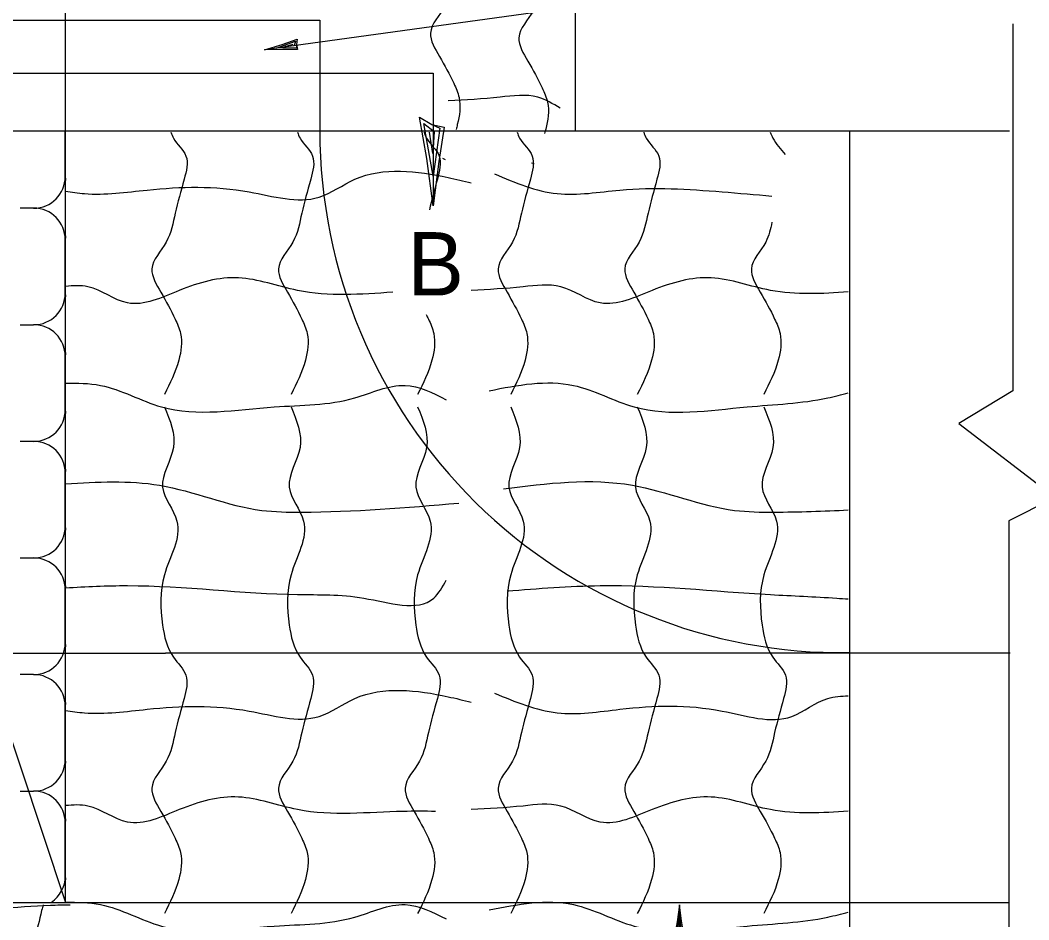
# Model space of a CAD drawing. Extents: x 0 to 2.83, y -0.08 to 1.83.
# Drawn here: x 2.1838 to 2.4494, y 0.9575 to 1.1943 of the extents above; entities that cross this region are included whole.
import ezdxf

# ---------------------------------------------------------------- set-up
doc = ezdxf.new("R2010")
doc.units = 0
for name, color, linetype in [('RD_Pr_Roadway_Dimensions', 7, 'Continuous'), ('RD_Pr_Roadway_Notes', 7, 'Continuous'), ('SH_General_Details', 7, 'Continuous')]:
    doc.layers.add(name, color=color, linetype=linetype)

msp = doc.modelspace()

# ---------------------------------------------------------------- linework, layer by layer
at = {"layer": 'RD_Pr_Roadway_Dimensions'}
msp.add_line((2.357412802544047, 0.9614372553827859), (2.357412802544047, 0.8132089220481611), dxfattribs=at)
msp.add_lwpolyline([(2.357301135884036, 0.9537855887214339), (2.358442802534808, 0.9540422553817428), (2.357951135880311, 0.9572772553960479), (2.357412802544047, 0.9614372553827859), (2.356802802549113, 0.9569955887200928), (2.3561194692118064, 0.9531039220492041), (2.357301135884036, 0.9537855887214339), (2.3580561358792678, 0.9541272553997732), (2.357406135883738, 0.9586422553854681), (2.356539469209124, 0.9537072553830839), (2.357511135882695, 0.9544355887177086), (2.3573794692022694, 0.956508922060082), (2.357077802545388, 0.9545139220553137)], dxfattribs=at)
at = {"layer": 'RD_Pr_Roadway_Notes'}
msp.add_line((2.4342050725882842, 1.2121614690425493), (2.2481144692165747, 1.1864389220672347), dxfattribs=at)
msp.add_lwpolyline([(2.2565774739844695, 1.187848500430832), (2.2568250002926185, 1.1865520393649733), (2.2529922476870907, 1.186548843602339), (2.2481144692165747, 1.1864389220672347), (2.252769033259709, 1.1878554721275962), (2.2567808241313294, 1.1892621123592055), (2.2565774739844695, 1.187848500430832), (2.256547857171853, 1.1869636554519332), (2.251221351650168, 1.186915035764376), (2.2563049601180447, 1.1886987389924621), (2.2559516581362082, 1.1875095411139227), (2.253580589996089, 1.187304704387734), (2.2556597638992564, 1.187972001890341)], dxfattribs=at)
at = {"layer": 'SH_General_Details'}
for p, q in [((2.329954469210465, 1.4729322553875541), (2.329954469210465, 1.1651789220573998)), ((2.1957678025430036, 1.1942555887299275), (2.1957678025430036, 1.4062655887203908)), ((1.9480894692210449, 1.1942555887299275), (2.262711135870774, 1.1942555887299275)), ((2.1957678025430036, 1.1651789220573998), (2.1957678025430036, 1.1942555887299275)), ((2.262711135870774, 1.1942555887299275), (2.262711135870774, 1.1651789220573998)), ((2.4451328025525405, 1.193285588721434), (2.4451328025525405, 1.0966955887275434)), ((1.9182478025419607, 1.1803405887285865), (2.292552802549113, 1.1803405887285865)), ((2.292552802549113, 1.1803405887285865), (2.292552802549113, 1.1453889220553137)), ((1.9480894692210449, 1.1651789220573998), (2.262711135870774, 1.1651789220573998)), ((2.128089469221045, 1.1651789220573998), (2.1957678025430036, 0.962102255384127)), ((2.1957061358755423, 1.1651789220573998), (2.1957061358755423, 1.1531189220550155)), ((2.1957061358755423, 1.1531189220550155), (2.1957061358755423, 1.1651789220573998)), ((2.1957678025430036, 0.962102255384127), (2.1957678025430036, 1.1651789220573998)), ((2.262711135870774, 1.1651789220573998), (2.4442828025488152, 1.1651789220573998)), ((2.4021278025371924, 1.1651789220573998), (2.4021278025371924, 0.8138022553923226)), ((2.2957678025430037, 1.157478922049204), (2.2951411358779263, 1.157835588733355)), ((2.3191678025392783, 1.1564522553878522), (2.3184228025538816, 1.1566205887200929)), ((2.1873728025419608, 1.144785588721434), (2.1838228025501563, 1.144785588721434)), ((2.1873728025419608, 1.144785588721434), (2.1838228025501563, 1.144785588721434)), ((2.1957061358755423, 1.1224355887177087), (2.1957061358755423, 1.1364522553878522)), ((2.1957061358755423, 1.1224355887177087), (2.1957061358755423, 1.1364522553878522)), ((2.1957061358755423, 1.1224355887177087), (2.1957061358755423, 1.1364522553878522)), ((2.1838228025501563, 1.1141022553841269), (2.1873728025419608, 1.1141022553841269)), ((2.1838228025501563, 1.1141022553841269), (2.1873728025419608, 1.1141022553841269)), ((2.1957061358755423, 1.1057689220505453), (2.1957061358755423, 1.0917522553997732)), ((2.1957061358755423, 1.0917522553997732), (2.1957061358755423, 1.1057689220505453)), ((2.4451328025525405, 1.0966955887275434), (2.430912802544047, 1.0881589220563568)), ((2.430912802544047, 1.0881589220563568), (2.4563044692141904, 1.0686489220658935)), ((2.1873728025419608, 1.0834189220669366), (2.1838228025501563, 1.0834189220669366)), ((2.1873728025419608, 1.0834189220669366), (2.1838228025501563, 1.0834189220669366)), ((2.1957061358755423, 1.0610689220624663), (2.1957061358755423, 1.0750855887333548)), ((2.1957061358755423, 1.0610689220624663), (2.1957061358755423, 1.0750855887333548)), ((2.1957061358755423, 1.0610689220624663), (2.1957061358755423, 1.0750855887333548)), ((2.4563044692141904, 1.0686489220658935), (2.444116135881652, 1.062547255397091)), ((2.444116135881652, 1.062547255397091), (2.444116135881652, 0.9297322553994751)), ((2.1838228025501563, 1.0527355887296297), (2.1873728025419608, 1.0527355887296297)), ((2.1838228025501563, 1.0527355887296297), (2.1873728025419608, 1.0527355887296297)), ((2.1957061358755423, 1.044402255396048), (2.1957061358755423, 1.0303855887251592)), ((2.1957061358755423, 1.0303855887251592), (2.1957061358755423, 1.044402255396048)), ((1.9874328025443448, 1.0276622553865111), (2.222091135886122, 1.0276622553865111)), ((2.444442802534808, 1.0276622553865111), (2.222091135886122, 1.0276622553865111)), ((2.1873728025419608, 1.0220522553923226), (2.1838228025501563, 1.0220522553923226)), ((2.1873728025419608, 1.0220522553923226), (2.1838228025501563, 1.0220522553923226)), ((2.1957061358755423, 0.9997022553878523), (2.1957061358755423, 1.0137189220587408)), ((2.1957061358755423, 0.9997022553878523), (2.1957061358755423, 1.0137189220587408)), ((2.1957061358755423, 0.9997022553878523), (2.1957061358755423, 1.0137189220587408)), ((2.1838228025501563, 0.9913689220550156), (2.1873728025419608, 0.9913689220550156)), ((2.1838228025501563, 0.9913689220550156), (2.1873728025419608, 0.9913689220550156)), ((2.1957061358755423, 0.9830355887214339), (2.1957061358755423, 0.9690189220505453)), ((2.1957061358755423, 0.9690189220505453), (2.1957061358755423, 0.9830355887214339)), ((1.7660978025464311, 0.9620305887262023), (2.4440228025382353, 0.9620305887262023))]:
    msp.add_line(p, q, dxfattribs=at)
msp.add_lwpolyline([(2.2922394692165744, 1.1668139220672347), (2.2954361358744992, 1.166095588723818), (2.294059469209422, 1.1570372553865111), (2.292552802549113, 1.1453889220553137), (2.2908444692162764, 1.157825588722775), (2.2889311358792677, 1.1687222553888954), (2.2922394692165744, 1.1668139220672347), (2.2943528025416624, 1.165857255399475), (2.292532802548815, 1.1532155887285864), (2.290106135871817, 1.1670339220563568), (2.292827802545388, 1.1649939220550156), (2.2924594692056965, 1.1591889220672347), (2.2916144692165745, 1.1647755887309708)], dxfattribs=at)
for centre, radius, start, end in [((2.4002244944041564, 1.165335656543324), 0.13751597066666663, 180.06536666666668, 270.79264166666667), ((2.187372132824172, 1.1531196715431906), 0.008333333333333331, 270, 360), ((2.2040387994913355, 1.1531196715431906), 0.008333333333333331, 180, 186.97473333333335), ((2.187372132824172, 1.1364530048767723), 0.008333333333333331, 0, 90), ((2.2040387994913355, 1.1364530048767723), 0.008333333333333331, 173.02526666666665, 180), ((2.187372132824172, 1.1224363382058835), 0.008333333333333331, 270, 360), ((2.2040387994913355, 1.1224363382058835), 0.008333333333333331, 180, 186.97473333333335), ((2.187372132824172, 1.1057696715394651), 0.008333333333333331, 0, 90), ((2.2040387994913355, 1.1057696715394651), 0.008333333333333331, 173.02526666666665, 180), ((2.187372132824172, 1.0917530048886932), 0.008333333333333331, 270, 360), ((2.2040387994913355, 1.0917530048886932), 0.008333333333333331, 180, 186.97473333333335), ((2.187372132824172, 1.0750863382222748), 0.008333333333333331, 0, 90), ((2.2040387994913355, 1.0750863382222748), 0.008333333333333331, 173.02526666666665, 180), ((2.187372132824172, 1.061069671551386), 0.008333333333333331, 270, 360), ((2.2040387994913355, 1.061069671551386), 0.008333333333333331, 180, 186.97473333333335), ((2.187372132824172, 1.044403004884968), 0.008333333333333331, 0, 90), ((2.2040387994913355, 1.044403004884968), 0.008333333333333331, 173.02526666666665, 180), ((2.187372132824172, 1.0303863382140792), 0.008333333333333331, 270, 360), ((2.2040387994913355, 1.0303863382140792), 0.008333333333333331, 180, 186.97473333333335), ((2.187372132824172, 1.0137196715476608), 0.008333333333333331, 0, 90), ((2.2040387994913355, 1.0137196715476608), 0.008333333333333331, 173.02526666666665, 180), ((2.187372132824172, 0.9997030048767722), 0.008333333333333331, 270, 360), ((2.2040387994913355, 0.9997030048767722), 0.008333333333333331, 180, 186.97473333333335), ((2.187372132824172, 0.983036338210354), 0.008333333333333331, 0, 90), ((2.2040387994913355, 0.983036338210354), 0.008333333333333331, 173.02526666666665, 180), ((2.187372132824172, 0.9690196715394652), 0.008333333333333331, 303.9012833333333, 360), ((2.2040387994913355, 0.9690196715394652), 0.008333333333333331, 180, 186.97473333333335)]:
    msp.add_arc(centre, radius, start, end, dxfattribs=at)
for points in [[(2.301840975052674, 1.2322281809846556), (2.3003278025453877, 1.2144289220573998), (2.297967802551199, 1.205468922058741), (2.2956144692165745, 1.197922255397091), (2.291841135886122, 1.1908489220539726), (2.294194469220002, 1.1847155887285865), (2.297967802551199, 1.177642255385468), (2.2993811358874634, 1.1738755887153245), (2.298914469209124, 1.1667955887320138), (2.298569469220002, 1.1654989220502472)], [(2.3232890753811195, 1.2331918302970624), (2.3236094692019713, 1.2132139220635092), (2.321249469207038, 1.2042539220648505), (2.318896135873158, 1.196707255383084), (2.3151228025419606, 1.189633922060082), (2.3174761358765856, 1.1835005887153245), (2.321249469207038, 1.1764272553923225), (2.322662802544047, 1.1726605887214339), (2.322196135885079, 1.1655805887180066), (2.321904469218661, 1.1644789220492042)], [(2.3260094692176176, 1.1710622553827859), (2.3200994692115082, 1.17399725538517), (2.3101994692152337, 1.17399725538517), (2.29652613586839, 1.1730505887272453)], [(2.2234978025419605, 1.1647455887200928), (2.224164469209124, 1.1632339220645525), (2.227464469221045, 1.1585139220553136), (2.2269911358816517, 1.1523872553902363), (2.224631135887463, 1.1434272553923226), (2.2222778025535836, 1.1358805887299277), (2.2185044692022693, 1.1288072553875543), (2.2208578025368944, 1.1226739220621682), (2.224631135887463, 1.1156005887190497), (2.2260444692043557, 1.111833922048161), (2.225577802545388, 1.1047539220648503), (2.2218044692141903, 1.0957939220669366)], [(2.2568311358755424, 1.1647455887200928), (2.2574978025419608, 1.1632339220645525), (2.2607978025538817, 1.1585139220553136), (2.2603244692152336, 1.1523872553902363), (2.257964469221045, 1.1434272553923226), (2.2556111358864204, 1.1358805887299277), (2.251837802535851, 1.1288072553875543), (2.254191135869731, 1.1226739220621682), (2.257964469221045, 1.1156005887190497), (2.2593778025371924, 1.111833922048161), (2.2589111358789697, 1.1047539220648503), (2.255137802547772, 1.0957939220669366)], [(2.290164469209124, 1.1647455887200928), (2.290831135875542, 1.1632339220645525), (2.294131135887463, 1.1585139220553136), (2.293657802548815, 1.1523872553902363), (2.2915494692189586, 1.1443122553827858)], [(2.3146578025488154, 1.1647455887200928), (2.3153244692152333, 1.1632339220645525), (2.318624469207038, 1.1585139220553136), (2.3181511358683897, 1.1523872553902363), (2.315791135874201, 1.1434272553923226), (2.3134378025395765, 1.1358805887299277), (2.309664469209124, 1.1288072553875543), (2.3120178025430036, 1.1226739220621682), (2.315791135874201, 1.1156005887190497), (2.317204469210465, 1.111833922048161), (2.3167378025514975, 1.1047539220648503), (2.312964469221045, 1.0957939220669366)], [(2.3479911358816516, 1.1647455887200928), (2.348657802548815, 1.1632339220645525), (2.3519578025406194, 1.1585139220553136), (2.3514844692019716, 1.1523872553902363), (2.349124469207038, 1.1434272553923226), (2.346771135873158, 1.1358805887299277), (2.3429978025419604, 1.1288072553875543), (2.3453511358765855, 1.1226739220621682), (2.349124469207038, 1.1156005887190497), (2.350537802544047, 1.111833922048161), (2.350071135885079, 1.1047539220648503), (2.3462978025538814, 1.0957939220669366)], [(2.3812461358768835, 1.1647455887200928), (2.381991135881652, 1.1632339220645525), (2.3851878025395763, 1.1588955887156225)], [(2.1957678025430036, 1.1492305887343979), (2.200731135871817, 1.148613922059784), (2.2172378025514976, 1.1495539220573998), (2.244117802546729, 1.1490872553984322), (2.2625044692022693, 1.1476739220621681), (2.2719378025395764, 1.1523872553902363), (2.296464469221045, 1.1528605887296295), (2.302591135886122, 1.1514405887323118)], [(2.3087178025511994, 1.1538005887272453), (2.3252244692115083, 1.148613922059784), (2.341731135871817, 1.1495539220573998), (2.3686111358864204, 1.1490872553984322), (2.3817544692022694, 1.147962255398432)], [(2.3817544692022694, 1.1410605887177085), (2.38010446920674, 1.1358805887299277), (2.3763311358755423, 1.1288072553875543), (2.3786844692094222, 1.1226739220621682), (2.3824578025406193, 1.1156005887190497), (2.3838711358768836, 1.111833922048161), (2.383404469218661, 1.1047539220648503), (2.3796311358874633, 1.0957939220669366)], [(2.2819478025501563, 1.1226839220526315), (2.2568511358765853, 1.1231472554008162), (2.2412844692138925, 1.1264472553926206), (2.2257244692115083, 1.1231472554008162), (2.212051135884036, 1.1198472553888954), (2.2016711358694327, 1.124093922058741), (2.1957678025430036, 1.1242139220635092)], [(2.4018444692162766, 1.1227255887190497), (2.3813444692162764, 1.1231472554008162), (2.3657778025535836, 1.1264472553926206), (2.3502178025511995, 1.1231472554008162), (2.3365444692043558, 1.1198472553888954), (2.326164469209124, 1.124093922058741), (2.3162644692128493, 1.124093922058741), (2.302591135886122, 1.1231472554008162)], [(2.290702802545388, 1.1167722554008161), (2.2912978025538817, 1.1156005887190497), (2.292711135870774, 1.111833922048161), (2.292244469211806, 1.1047539220648503), (2.2884711358813536, 1.0957939220669366)], [(2.3073044692141904, 1.0967405887248611), (2.3294711358813536, 1.0981539220611252), (2.3455044692022695, 1.0924939220550156), (2.375211135870774, 1.0924939220550156), (2.3964311358792676, 1.0948539220492042), (2.4018444692162766, 1.0961855887177085)], [(2.1957678025430036, 1.0987689220505452), (2.2049778025416624, 1.0981539220611252), (2.2210111358826947, 1.0924939220550156), (2.2507178025511996, 1.0924939220550156), (2.2719378025395764, 1.0948539220492042), (2.285144469208081, 1.0981539220611252), (2.2959911358816516, 1.0943805887299276)], [(2.2218044692141903, 1.0924939220550156), (2.224164469209124, 1.0817739220658935), (2.2213311358755425, 1.0714005887309708), (2.2251044692067397, 1.0624405887323118), (2.2218044692141903, 1.0482939220669365), (2.2213311358755425, 1.035087255398432), (2.224164469209124, 1.0266005887190497), (2.227464469221045, 1.0218805887299276), (2.2269911358816517, 1.0157539220648504), (2.224631135887463, 1.0067939220669366), (2.2222778025535836, 0.99924725538517), (2.2185044692022693, 0.9921739220621681), (2.2208578025368944, 0.9860405887166656), (2.224631135887463, 0.9789672553936637), (2.2260444692043557, 0.975200588722775), (2.225577802545388, 0.9681205887200929), (2.2218044692141903, 0.959160588721434)], [(2.255137802547772, 1.0924939220550156), (2.2574978025419608, 1.0817739220658935), (2.254664469209124, 1.0714005887309708), (2.2584378025395764, 1.0624405887323118), (2.255137802547772, 1.0482939220669365), (2.254664469209124, 1.035087255398432), (2.2574978025419608, 1.0266005887190497), (2.2607978025538817, 1.0218805887299276), (2.2603244692152336, 1.0157539220648504), (2.257964469221045, 1.0067939220669366), (2.2556111358864204, 0.99924725538517), (2.251837802535851, 0.9921739220621681), (2.254191135869731, 0.9860405887166656), (2.257964469221045, 0.9789672553936637), (2.2593778025371924, 0.975200588722775), (2.2589111358789697, 0.9681205887200929), (2.255137802547772, 0.959160588721434)], [(2.2884711358813536, 1.0924939220550156), (2.290831135875542, 1.0817739220658935), (2.2879978025419607, 1.0714005887309708), (2.2917711358731583, 1.0624405887323118), (2.2884711358813536, 1.0482939220669365), (2.2879978025419607, 1.035087255398432), (2.290831135875542, 1.0266005887190497), (2.294131135887463, 1.0218805887299276), (2.293657802548815, 1.0157539220648504), (2.2912978025538817, 1.0067939220669366), (2.288944469220002, 0.99924725538517), (2.2851711358694327, 0.9921739220621681), (2.2875244692033125, 0.9860405887166656), (2.2912978025538817, 0.9789672553936637), (2.292711135870774, 0.975200588722775), (2.292244469211806, 0.9681205887200929), (2.2884711358813536, 0.959160588721434)], [(2.312964469221045, 1.0924939220550156), (2.3153244692152333, 1.0817739220658935), (2.312491135881652, 1.0714005887309708), (2.3162644692128493, 1.0624405887323118), (2.312964469221045, 1.0482939220669365), (2.312491135881652, 1.035087255398432), (2.3153244692152333, 1.0266005887190497), (2.318624469207038, 1.0218805887299276), (2.3181511358683897, 1.0157539220648504), (2.315791135874201, 1.0067939220669366), (2.3134378025395765, 0.99924725538517), (2.309664469209124, 0.9921739220621681), (2.3120178025430036, 0.9860405887166656), (2.315791135874201, 0.9789672553936637), (2.317204469210465, 0.975200588722775), (2.3167378025514975, 0.9681205887200929), (2.312964469221045, 0.959160588721434)], [(2.3462978025538814, 1.0924939220550156), (2.348657802548815, 1.0817739220658935), (2.3458244692152337, 1.0714005887309708), (2.349597802546431, 1.0624405887323118), (2.3462978025538814, 1.0482939220669365), (2.3458244692152337, 1.035087255398432), (2.348657802548815, 1.0266005887190497), (2.3519578025406194, 1.0218805887299276), (2.3514844692019716, 1.0157539220648504), (2.349124469207038, 1.0067939220669366), (2.346771135873158, 0.99924725538517), (2.3429978025419604, 0.9921739220621681), (2.3453511358765855, 0.9860405887166656), (2.349124469207038, 0.9789672553936637), (2.350537802544047, 0.975200588722775), (2.350071135885079, 0.9681205887200929), (2.3462978025538814, 0.959160588721434)], [(2.3796311358874633, 1.0924939220550156), (2.381991135881652, 1.0817739220658935), (2.379157802548815, 1.0714005887309708), (2.3829311358792675, 1.0624405887323118), (2.3796311358874633, 1.0482939220669365), (2.379157802548815, 1.035087255398432), (2.381991135881652, 1.0266005887190497), (2.3852911358742013, 1.0218805887299276), (2.384817802534808, 1.0157539220648504), (2.3824578025406193, 1.0067939220669366), (2.38010446920674, 0.99924725538517), (2.3763311358755423, 0.9921739220621681), (2.3786844692094222, 0.9860405887166656), (2.3824578025406193, 0.9789672553936637), (2.3838711358768836, 0.975200588722775), (2.383404469218661, 0.9681205887200929), (2.3796311358874633, 0.959160588721434)], [(2.1957678025430036, 1.072208922048161), (2.220537802544047, 1.0718739220502473), (2.2474178025392786, 1.065267255385468), (2.2577911358742013, 1.0647939220669365), (2.2992911358742014, 1.067153922061125)], [(2.311077802545388, 1.0709272553923226), (2.345031135883738, 1.0718739220502473), (2.3719111358789697, 1.065267255385468), (2.3822844692138925, 1.0647939220669365), (2.4018444692162766, 1.0653589220645523)], [(2.1957678025430036, 1.0449005887309706), (2.212051135884036, 1.0454605887333548), (2.2568511358765853, 1.0431072553994751), (2.2742978025538814, 1.042160588721434), (2.292691135869731, 1.042160588721434), (2.2959911358816516, 1.0468739220502472)], [(2.3120178025430036, 1.044047255397091), (2.3365444692043558, 1.0454605887333548), (2.3813444692162764, 1.0431072553994751), (2.3987911358742013, 1.042160588721434), (2.4018444692162766, 1.0419405887323119)], [(2.1957678025430036, 1.0125972553888953), (2.200731135871817, 1.011980588734398), (2.2172378025514976, 1.0129205887320138), (2.244117802546729, 1.0124539220529294), (2.2625044692022693, 1.0110405887166656), (2.2719378025395764, 1.0157539220648504), (2.296464469221045, 1.016227255384127), (2.302591135886122, 1.0148072553875542)], [(2.3087178025511994, 1.0171672553817428), (2.3252244692115083, 1.011980588734398), (2.341731135871817, 1.0129205887320138), (2.3686111358864204, 1.0124539220529294), (2.3869978025419605, 1.0110405887166656), (2.3964311358792676, 1.0157539220648504), (2.4018444692162766, 1.0164655887285865)], [(2.2931578025488153, 0.9860405887166656), (2.284671135869433, 0.9860405887166656), (2.2568511358765853, 0.9865139220553136), (2.2412844692138925, 0.9898139220672346), (2.2257244692115083, 0.9865139220553136), (2.212051135884036, 0.9832139220635093), (2.2016711358694327, 0.9874605887333548), (2.1957678025430036, 0.9875805887180067)], [(2.4018444692162766, 0.9860922553936637), (2.3813444692162764, 0.9865139220553136), (2.3657778025535836, 0.9898139220672346), (2.3502178025511995, 0.9865139220553136), (2.3365444692043558, 0.9832139220635093), (2.326164469209124, 0.9874605887333548), (2.3162644692128493, 0.9874605887333548), (2.302591135886122, 0.9865139220553136)], [(2.196981135871817, 0.9613955887156225), (2.191771135873158, 0.9612772553960479), (2.178097802546431, 0.9603305887180067)], [(2.1899078025488152, 0.9614972553851701), (2.1894794692067396, 0.9599772553841269), (2.187126135872115, 0.952430588722477), (2.1833528025416626, 0.9453572553994751), (2.1857061358755425, 0.9392239220539725), (2.1894794692067396, 0.9321505887309707), (2.189944469220002, 0.9311439220505453)], [(2.1957678025430036, 0.9621355887251593), (2.2049778025416624, 0.9615205887156225), (2.2210111358826947, 0.9558605887296295), (2.2507178025511996, 0.9558605887296295), (2.2719378025395764, 0.9582205887238181), (2.285144469208081, 0.9615205887156225), (2.2959911358816516, 0.95774725538517)], [(2.3073044692141904, 0.9601072553994752), (2.3294711358813536, 0.9615205887156225), (2.3455044692022695, 0.9558605887296295), (2.375211135870774, 0.9558605887296295), (2.3964311358792676, 0.9582205887238181), (2.4018444692162766, 0.9595522553923226)]]:
    msp.add_spline(points, degree=3, dxfattribs=at)

# ---------------------------------------------------------------- texts
msp.add_text('B', height=0.016666670000000005, dxfattribs=at).set_placement((2.285796142162749, 1.1218089220526315))

doc.saveas('drawing.dxf')
